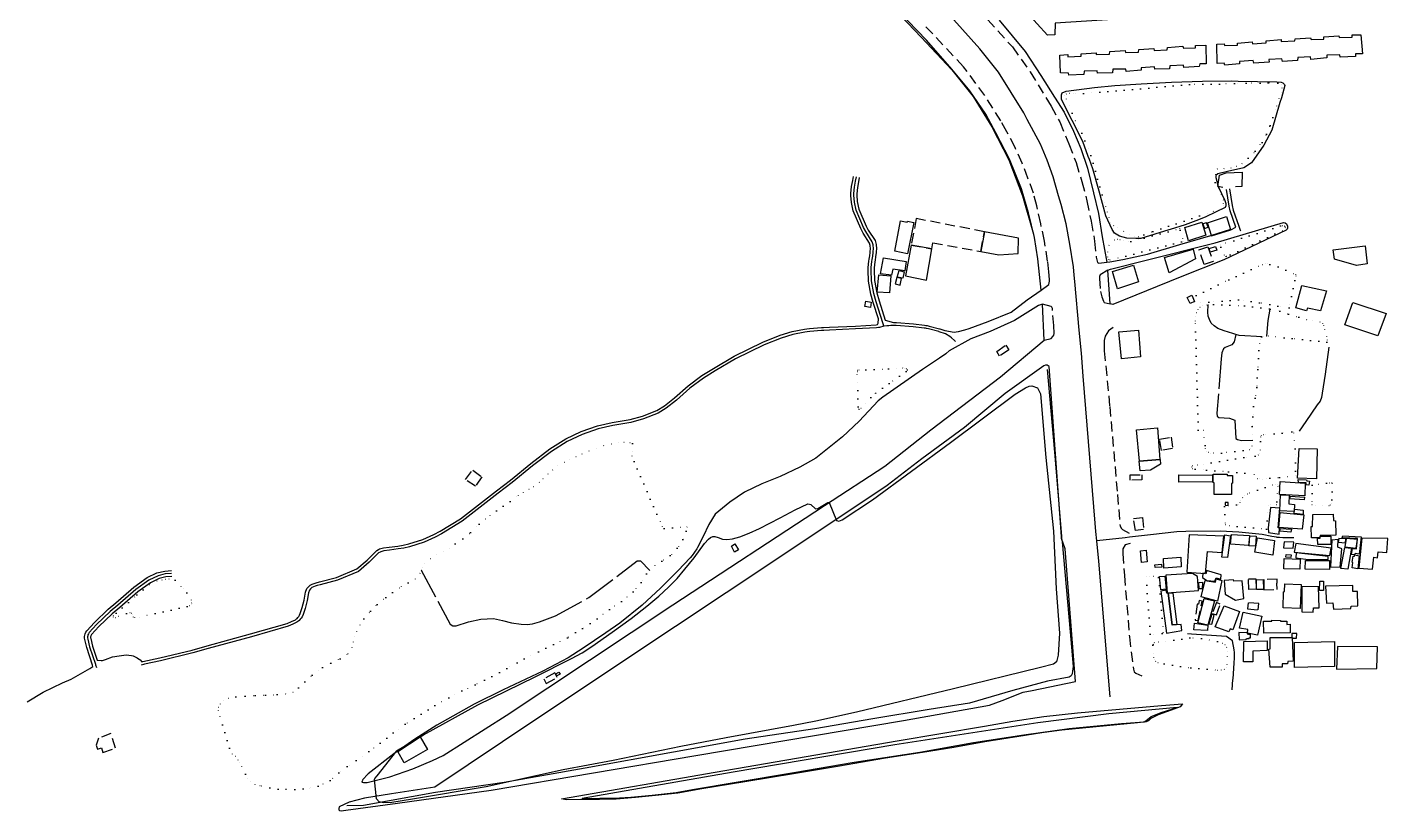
# Model space of a CAD drawing. Header units: millimetres. Extents: x 220021 to 223505, y 489325 to 491820.
# Drawn here: x 222821 to 223501, y 489332 to 489723 of the extents above; entities that cross this region are included whole.
import ezdxf

# ---------------------------------------------------------------- set-up
doc = ezdxf.new("R2010")
doc.units = ezdxf.units.MM
for name, pattern in [('15M2P5', [17.5, 15, -2.5]), ('5M2P5', [7.5, 5, -2.5]), ('AM4', [4, 0, -4])]:
    doc.linetypes.add(name, pattern=pattern)
for name, color, linetype in [('A0013110', 8, 'Continuous'), ('A0013118', 8, 'Continuous'), ('A0023210', 8, 'Continuous'), ('A0033324', 8, '5M2P5'), ('B0014111', 8, 'Continuous'), ('B0014112', 8, 'Continuous'), ('B0014115', 8, 'Continuous'), ('B0014116', 8, '5M2P5'), ('B0014118', 8, '5M2P5'), ('B0024120', 8, 'B0024120'), ('C0052211', 8, 'Continuous'), ('C0052212', 8, 'Continuous'), ('D0015112', 8, '15M2P5'), ('D0025111', 8, 'AM4'), ('F0017124', 8, 'Continuous')]:
    doc.layers.add(name, color=color, linetype=linetype)
doc.linetypes.add('B0024120', pattern='A,10,-1.75,[133,ltypeshp.shx,S=0.75,R=0,X=0,Y=0],-3.25', length=15)

msp = doc.modelspace()

# ---------------------------------------------------------------- linework, layer by layer
at = {"layer": 'A0013110'}
for points in [[(223237.133, 489648.134), (223236.763, 489646.035), (223236.158, 489643.167), (223235.919, 489640.046), (223235.901, 489639.277), (223236.129, 489636.1), (223236.926, 489632.35), (223240.619, 489623.865), (223241.634, 489621.835), (223245.018, 489616.605), (223245.53, 489614.684), (223245.643, 489612.47), (223245.545, 489611.201), (223245.588, 489610.645), (223245.29, 489608.503), (223244.977, 489606.899), (223244.903, 489606.067), (223244.588, 489602.996), (223244.561, 489601.823), (223244.774, 489596.597), (223245.894, 489590.502), (223246.979, 489586.484), (223250.04, 489576.909), (223254.207, 489575.644), (223255.648, 489575.661), (223264.184, 489575.013), (223269.786, 489574.356), (223270.404, 489574.257), (223271.104, 489574.119), (223272.115, 489573.9), (223277.234, 489572.59), (223277.468, 489572.512), (223279.887, 489571.69), (223284.474, 489570.926), (223285.583, 489570.98), (223286.649, 489571.14), (223289.837, 489571.958), (223292.119, 489572.622), (223301.617, 489576.12), (223312.977, 489580.859), (223321.105, 489587.012), (223327.983, 489591.835), (223326.453, 489607.528), (223324.74, 489618.179), (223321.738, 489630.557), (223318.186, 489642.557), (223312.255, 489657.261), (223305.45, 489670.524), (223300.397, 489679.833), (223292.381, 489691.436), (223283.36, 489702.317), (223270.698, 489716.835), (223247.238, 489741.232)], [(223307.078, 489726.764), (223320.104, 489711.146), (223327.842, 489699.121), (223334.754, 489688.306), (223339.543, 489680.715), (223344.227, 489671.335), (223347.845, 489662.574), (223351.239, 489652.868), (223354.166, 489640.539), (223356.725, 489630.081), (223358.636, 489618.433), (223360.904, 489605.901), (223362.322, 489606.071), (223368.916, 489607.108), (223381.183, 489609.829), (223397.357, 489614.663), (223412.917, 489619.213), (223413.23, 489618.927), (223422.886, 489622.026), (223425.403, 489623.374), (223422.595, 489631.429), (223422.055, 489633.864), (223420.777, 489642.193)], [(222893.431, 489448.797), (222890.372, 489448.507), (222886.993, 489447.672), (222882.645, 489445.564), (222876.311, 489441.091), (222867.379, 489433.215), (222863.582, 489430.133), (222856.873, 489423.731), (222853.271, 489419.778), (222852.99, 489419.381), (222852.862, 489419.11), (222852.812, 489418.869), (222852.771, 489418.525), (222852.778, 489418.135), (222852.834, 489417.763), (222853.715, 489413.998), (222856.048, 489406.966), (222857.988, 489406.708), (222858.707, 489406.728), (222858.749, 489406.738), (222860.213, 489407.281), (222863.765, 489408.596), (222866.974, 489409.103), (222870.506, 489409.616), (222873.173, 489409.258), (222873.972, 489409.061), (222876.089, 489408.071), (222877.274, 489407.228), (222877.516, 489407.034), (222878.446, 489406.123), (222878.891, 489406.223), (222887.403, 489408.132), (222903.577, 489411.961), (222911.121, 489414.163), (222932.787, 489420.105), (222950.995, 489425.279), (222953.255, 489426.219), (222955.158, 489427.138), (222955.953, 489427.77), (222956.03, 489427.829), (222956.459, 489428.312), (222956.811, 489428.778), (222957.255, 489429.4), (222957.618, 489430.246), (222958.609, 489433.18), (222959.541, 489436.966), (222960.218, 489440.916), (222960.914, 489442.682), (222961.653, 489443.63), (222962.548, 489444.453), (222963.635, 489444.931), (222964.573, 489445.313), (222965.611, 489445.638), (222967.197, 489446.088), (222975.729, 489448.305), (222985.965, 489452.593), (222991.113, 489456.974), (222995.856, 489461.697), (222996.802, 489462.253), (222997.228, 489462.519), (222999.146, 489462.992), (223001.974, 489463.426), (223006.426, 489463.976), (223009.129, 489464.383), (223011.871, 489465.057), (223018.947, 489467.226), (223024.383, 489469.699), (223027.55, 489471.346), (223037.725, 489477.615), (223055.644, 489491.498), (223062.66, 489496.877), (223072.867, 489505.195), (223082.313, 489512.504), (223090.338, 489517.488), (223097.972, 489521.141), (223106.191, 489523.952), (223113.578, 489525.733), (223122.519, 489527.128), (223128.768, 489528.893), (223135.928, 489531.737), (223139.712, 489534.043), (223144.742, 489538.017), (223151.502, 489544.104), (223158.334, 489549.127), (223164.285, 489552.754), (223174.538, 489558.882), (223188.916, 489565.824), (223197.579, 489569.271), (223203.487, 489571.206), (223209.679, 489572.363), (223210.885, 489572.514), (223212.213, 489572.605), (223218.189, 489573.206), (223219.301, 489573.259), (223222.181, 489573.309), (223235.148, 489573.928), (223245.537, 489574.575), (223246.222, 489574.654), (223246.608, 489575.381), (223246.691, 489577.532), (223244.101, 489585.636), (223242.966, 489589.838), (223241.786, 489596.263), (223241.559, 489601.797), (223241.592, 489603.184), (223241.917, 489606.353), (223242.003, 489607.321), (223242.33, 489608.997), (223242.572, 489610.735), (223242.535, 489611.199), (223242.637, 489612.51), (223242.55, 489614.216), (223242.242, 489615.375), (223239.026, 489620.345), (223237.901, 489622.595), (223234.054, 489631.43), (223233.151, 489635.68), (223232.899, 489639.203), (223232.921, 489640.194), (223233.182, 489643.593), (223233.817, 489646.605), (223234.187, 489648.706)], [(222988.669, 489346.728), (222988.441, 489346.004), (222989.24, 489345.733), (222991.024, 489345.863), (223002.431, 489348.595), (223013.903, 489352.654), (223023.796, 489356.734), (223029.04, 489359.323), (223060.62, 489379.282), (223143.931, 489434.581), (223219.799, 489484.148), (223249.906, 489503.811), (223272.919, 489522.105), (223307.764, 489548.457), (223329.609, 489566.918), (223328.664, 489584.858), (223326.771, 489584.253), (223314.726, 489576.595), (223302.53, 489571.214), (223292.885, 489567.433), (223282.089, 489561.523), (223280.514, 489560.178), (223280.311, 489560.039), (223277.258, 489557.779), (223268.69, 489552.167), (223248.865, 489538.369), (223246.591, 489536.448), (223237.022, 489526.36), (223228.765, 489518.497), (223215.358, 489507.87), (223207.419, 489503.416), (223197.495, 489498.717), (223188.397, 489495.007), (223179.776, 489490.894), (223172.324, 489485.88), (223165.132, 489479.831), (223161.916, 489474.764), (223159.037, 489468.7), (223156.287, 489463.26), (223155.862, 489462.628), (223153.492, 489459.16), (223152.557, 489458.019), (223146.634, 489451.732), (223137.719, 489442.908), (223128.589, 489434.412), (223117.306, 489425.457), (223110.401, 489420.635), (223098.976, 489412.868), (223091.475, 489408.062), (223078.931, 489401.458), (223058.993, 489392.019), (223044.537, 489384.891), (223025.822, 489374.453), (223014.884, 489367.403), (223004.339, 489360.081), (222991.595, 489350.177), (222988.769, 489347.046)], [(222821.075, 489386.138), (222829.08, 489390.873), (222838.689, 489395.521), (222843.024, 489397.441), (222852.332, 489402.737), (222853.937, 489403.808), (222853.727, 489404.435), (222850.825, 489413.182), (222849.886, 489417.197), (222849.782, 489417.885), (222849.769, 489418.675), (222849.848, 489419.351), (222849.998, 489420.07), (222850.39, 489420.899), (222850.929, 489421.662), (222854.727, 489425.829), (222861.598, 489432.387), (222865.441, 489435.505), (222874.449, 489443.449), (222881.115, 489448.156), (222885.967, 489450.508), (222889.868, 489451.473), (222893.149, 489451.783)], [(223088.282, 489337.54), (223165.016, 489350.933), (223256.12, 489366.528), (223299.649, 489373.947), (223313.925, 489376.379), (223329.311, 489378.762), (223346.212, 489380.656), (223388.144, 489384.222), (223398.691, 489385.147)]]:
    msp.add_lwpolyline(points, dxfattribs=at)
for points in [[(223362.529, 489585.013), (223361.43, 489601.767), (223362.706, 489602.262), (223379.907, 489606.699), (223415.006, 489615.445), (223449.228, 489625.628), (223450.13, 489625.501), (223450.74, 489624.921), (223451.201, 489623.771), (223451.28, 489622.827), (223451.072, 489622.253), (223450.555, 489621.81), (223419.453, 489607.073), (223397.634, 489598.299), (223363.963, 489584.72)], [(223338.264, 489467.72), (223338.289, 489468.748), (223331.988, 489553.728), (223331.006, 489554.392), (223330.227, 489554.374), (223329.466, 489554.049), (223310.053, 489540.134), (223289.776, 489523.17), (223268.387, 489507.472), (223251.034, 489494.235), (223195.903, 489457.425), (223145.171, 489423.773), (223075.328, 489377.22), (223024.828, 489343.374), (223003.201, 489340.181), (222989.642, 489337.999), (222982.064, 489335.992), (222977.128, 489333.649), (222976.876, 489332.829), (222976.894, 489332.171), (222977.24, 489331.739), (222978.021, 489331.653), (222980.443, 489331.89), (223006.282, 489335.525), (223052.989, 489342.034), (223155.37, 489359.255), (223259.148, 489376.759), (223302.24, 489384.373), (223308.636, 489386.831), (223319.122, 489390.925), (223323.56, 489391.81), (223345.297, 489396.227), (223340.136, 489462.571)]]:
    msp.add_lwpolyline(points, close=True, dxfattribs=at)
at = {"layer": 'A0013118'}
for points in [[(223315.746, 489736.192), (223404.104, 489829.06), (223405.051, 489830.056), (223405.444, 489830.116), (223406.235, 489830.135), (223415.666, 489825.663), (223462.865, 489809.397), (223465.753, 489808.362), (223476.839, 489804.389), (223477.448, 489803.876), (223477.681, 489803.369), (223477.888, 489803.004), (223478.22, 489800.938), (223479.048, 489788.61), (223413.195, 489784.53), (223413.571, 489778.26), (223478.697, 489781.866), (223480.002, 489755.935), (223480.919, 489734.874), (223421.163, 489730.711), (223335.025, 489725.269), (223334.953, 489719.463), (223331.206, 489719.341), (223315.746, 489736.192)], [(223398.691, 489385.147), (223397.472, 489383.572), (223393.122, 489381.908), (223386.492, 489379.54), (223382.829, 489377.726), (223381.9, 489376.815), (223381.33, 489376.453), (223380.609, 489376.114), (223376.151, 489375.59), (223338.438, 489371.899), (223328.405, 489370.651), (223316.93, 489368.76), (223299.939, 489366.039), (223284.31, 489363.206), (223268.726, 489360.804), (223250.245, 489357.882), (223227.202, 489354.005), (223204.241, 489350.083), (223179.894, 489346.098), (223158.434, 489342.645), (223146.377, 489340.461), (223135.238, 489339.304), (223125.275, 489338.22), (223115.532, 489337.404), (223107.254, 489337.29), (223097.87, 489337.243), (223090.664, 489337.167), (223088.282, 489337.54)]]:
    msp.add_lwpolyline(points, dxfattribs=at)
at = {"layer": 'A0023210'}
for points in [[(223362.59, 489388.599), (223356.96, 489456.39), (223355.94, 489466.49), (223355.46, 489471.27), (223355.04, 489475.44), (223349.1, 489548.89), (223348.17, 489560.29), (223347.134, 489571.764), (223344.894, 489596.103), (223344.61, 489599.25), (223344.2, 489603.56), (223342.4, 489614.85), (223340.6, 489624.92), (223338.03, 489634.73), (223336.68, 489639.02), (223334.08, 489648.46), (223331.02, 489656.86), (223327.66, 489664.8), (223321.07, 489677.12), (223319.36, 489680.51), (223306.71, 489700.82), (223297.33, 489712.44), (223284.37, 489726.88)], [(223249.46, 489573.8), (223249.074, 489575.007), (223248.9, 489575.55), (223245.54, 489586.06), (223244.43, 489590.17), (223243.28, 489596.43), (223243.06, 489601.81), (223243.09, 489603.09), (223243.41, 489606.21), (223243.49, 489607.11), (223243.81, 489608.75), (223244.08, 489610.69), (223244.04, 489611.2), (223244.14, 489612.49), (223244.04, 489614.45), (223243.63, 489615.99), (223240.33, 489621.09), (223239.26, 489623.23), (223235.49, 489631.89), (223234.64, 489635.89), (223234.4, 489639.24), (223234.42, 489640.12), (223234.67, 489643.38), (223235.29, 489646.32), (223235.66, 489648.42)], [(223422.26, 489642.42), (223423.53, 489634.14), (223424.04, 489631.84), (223426.841, 489623.805), (223427.16, 489622.89), (223427.54, 489621.8), (223427.66, 489621.47)], [(223285.27, 489566.17), (223284.67, 489566.7), (223283.145, 489568.032), (223282.45, 489568.64), (223280.14, 489570.02), (223276.99, 489571.09), (223276.81, 489571.15), (223271.77, 489572.44), (223270.8, 489572.65), (223270.14, 489572.78), (223269.58, 489572.87), (223264.04, 489573.52), (223255.6, 489574.16), (223254.565, 489574.148), (223252.94, 489574.13), (223251.9, 489574.05), (223250.85, 489573.97), (223249.46, 489573.8), (223247.21, 489573.25), (223246.842, 489573.213), (223246.71, 489573.2), (223245.67, 489573.08), (223235.23, 489572.43), (223222.23, 489571.81), (223219.35, 489571.76), (223218.3, 489571.71), (223212.34, 489571.11), (223211.03, 489571.02), (223209.91, 489570.88), (223203.86, 489569.75), (223198.09, 489567.86), (223189.52, 489564.45), (223175.25, 489557.56), (223165.06, 489551.47), (223159.17, 489547.88), (223152.45, 489542.94), (223145.71, 489536.87), (223140.57, 489532.81), (223136.6, 489530.39), (223129.25, 489527.47), (223122.84, 489525.66), (223113.87, 489524.26), (223106.61, 489522.51), (223098.54, 489519.75), (223091.06, 489516.17), (223083.17, 489511.27), (223073.8, 489504.02), (223063.59, 489495.7), (223056.56, 489490.31), (223038.58, 489476.38), (223028.29, 489470.04), (223025.04, 489468.35), (223019.48, 489465.82), (223012.27, 489463.61), (223009.42, 489462.91), (223006.63, 489462.49), (223002.18, 489461.94), (222999.44, 489461.52), (222997.82, 489461.12), (222997.58, 489460.97), (222996.78, 489460.5), (222992.13, 489455.87), (222986.76, 489451.3), (222976.21, 489446.88), (222967.59, 489444.64), (222966.04, 489444.2), (222965.08, 489443.9), (222964.22, 489443.55), (222963.381, 489443.181), (222962.76, 489442.61), (222962.23, 489441.93), (222961.67, 489440.51), (222961.01, 489436.66), (222960.05, 489432.76), (222959.02, 489429.71), (222958.57, 489428.66), (222958.02, 489427.89), (222957.62, 489427.36), (222957.06, 489426.73), (222956.88, 489426.59), (222955.96, 489425.86), (222953.87, 489424.85), (222951.49, 489423.86), (222933.19, 489418.66), (222911.53, 489412.72), (222903.96, 489410.51), (222887.74, 489406.67), (222879.724, 489404.873), (222879.22, 489404.76), (222877.98, 489404.48)], [(223454.459, 489468.081), (223449.07, 489468.12), (223448.984, 489468.126), (223448.93, 489468.13), (223447.27, 489468.21), (223446.1, 489468.27), (223445.8, 489468.33), (223445.762, 489468.337), (223443.39, 489468.75), (223438.54, 489469.76), (223426.81, 489470.97), (223417.61, 489471.36), (223400.4, 489471.27), (223395.92, 489471.09), (223382.64, 489469.53), (223372.292, 489468.35), (223370.1, 489468.1), (223355.94, 489466.49)], [(222893.29, 489450.29), (222890.12, 489449.99), (222886.48, 489449.09), (222881.88, 489446.86), (222875.38, 489442.27), (222866.41, 489434.36), (222862.59, 489431.26), (222855.8, 489424.78), (222852.1, 489420.72), (222851.69, 489420.14), (222851.43, 489419.59), (222851.33, 489419.11), (222851.27, 489418.6), (222851.28, 489418.01), (222851.36, 489417.48), (222852.27, 489413.59), (222855.15, 489404.91), (222855.25, 489404.611), (222855.73, 489403.18)], [(223423.55, 489392.12), (223423.967, 489397.245), (223424, 489397.65), (223424.63, 489405.34), (223424.77, 489408.16), (223424.7, 489410.72), (223424.49, 489412.1), (223423.71, 489416.62), (223420.68, 489418.7), (223403.23, 489419.9), (223401.15, 489420.02)]]:
    msp.add_lwpolyline(points, dxfattribs=at)
at = {"layer": 'A0033324'}
for points in [[(223296.422, 489732.565), (223313.658, 489713.403), (223322.602, 489700.895), (223332.975, 489683.809), (223337.323, 489675.928), (223341.848, 489665.007), (223345.497, 489655.633), (223348.375, 489646.096), (223350.941, 489636.477), (223353.003, 489626.288), (223354.803, 489616.326), (223355.57, 489608.256), (223356.297, 489605.708), (223356.871, 489605.335), (223360.904, 489605.901)], [(223327.983, 489591.835), (223331.842, 489594.652), (223332.232, 489596.373), (223332.234, 489597.235), (223331.912, 489600.992), (223331.293, 489606.413), (223329.717, 489616.396), (223327.834, 489625.046), (223325.903, 489633.942), (223324.184, 489640.333), (223321.447, 489647.837), (223318.551, 489655.302), (223314.99, 489663.2), (223310.846, 489671.039), (223307.832, 489676.411), (223299.917, 489689.08), (223289.279, 489703.524), (223270.096, 489723.781)], [(223361.43, 489601.767), (223357.52, 489599.547), (223357.27, 489598.602), (223357.245, 489597.618), (223357.691, 489591.172), (223358.459, 489588.478), (223359.228, 489586.401), (223359.635, 489585.639), (223362.529, 489585.013)], [(223329.609, 489566.918), (223333.002, 489567.618), (223333.91, 489568.64), (223334.404, 489569.418), (223334.529, 489570.176), (223334.352, 489574.139), (223333.687, 489582.639), (223333.402, 489583.339), (223333.015, 489583.73), (223328.664, 489584.858)], [(223364.122, 489573.113), (223361.728, 489571.561), (223360.053, 489568.921), (223359.507, 489566.728), (223359.497, 489564.121), (223359.59, 489561.473), (223362.348, 489533.649), (223366.205, 489489.707), (223367.521, 489473.919), (223368.172, 489472.703), (223368.642, 489472.209), (223372.122, 489470.442)], [(223372.549, 489465.181), (223370.039, 489464.495), (223368.927, 489462.509), (223368.882, 489461.625), (223368.876, 489460.291), (223369.663, 489449.287), (223372.199, 489418.55), (223374.15, 489402.49), (223374.635, 489401.175), (223375.371, 489400.411), (223378.382, 489399.103)]]:
    msp.add_lwpolyline(points, dxfattribs=at)
at = {"layer": 'B0014111'}
for points in [[(223261.205, 489610.062), (223254.831, 489611.247), (223257.654, 489626.443), (223261.061, 489625.81), (223261.143, 489626.251), (223264.372, 489625.651)], [(223299.677, 489621.04), (223297.9, 489611.179), (223306.853, 489609.552), (223316.524, 489610.199), (223316.77, 489617.742)], [(223263.1, 489614.362), (223260.251, 489599.013), (223270.766, 489596.893), (223273.322, 489612.536)], [(223415.235, 489613.589), (223415.816, 489611.888), (223412.568, 489610.909), (223412.043, 489612.649)], [(223474.135, 489612.026), (223490.064, 489613.982), (223491.092, 489604.992), (223485.691, 489604.237), (223474.723, 489607.393)], [(223363.669, 489601.229), (223374.162, 489604.405), (223376.719, 489596.01), (223366.276, 489592.507)], [(223500.552, 489580.12), (223496.33, 489569.042), (223479.873, 489574.571), (223483.915, 489585.746)], [(223366.895, 489571.055), (223376.698, 489571.874), (223377.733, 489558.475), (223368.265, 489557.581)], [(223375.679, 489522.085), (223386.183, 489522.992), (223387.347, 489507.213), (223377.265, 489506.403)], [(223387.494, 489507.196), (223387.666, 489504.822), (223382.745, 489501.849), (223377.528, 489501.497), (223377.106, 489506.335)], [(223413.776, 489499.416), (223413.741, 489495.996), (223396.874, 489495.823), (223396.879, 489499.607)], [(223423.204, 489495.247), (223423.147, 489489.657), (223414.536, 489489.745), (223414.596, 489495.631), (223414.03, 489495.637), (223414.074, 489499.884), (223421.056, 489499.813), (223421.051, 489499.282), (223423.679, 489499.255), (223423.639, 489495.308)], [(223176.783, 489462.141), (223174.762, 489460.945), (223173.207, 489463.864), (223174.953, 489465.015)], [(223377.776, 489461.483), (223380.595, 489461.872), (223381.061, 489456.004), (223378.254, 489455.708)], [(223443.953, 489459.377), (223434.948, 489460.957), (223436.25, 489468.034), (223444.659, 489466.688)], [(223389.447, 489452.971), (223389.209, 489457.79), (223397.838, 489458.328), (223398.069, 489453.494)], [(223384.982, 489453.188), (223384.939, 489454.632), (223388.192, 489454.882), (223388.352, 489453.383)], [(223420.116, 489439.862), (223425.209, 489436.894), (223429.442, 489437.74), (223428.586, 489446.611), (223424.336, 489446.405), (223424.257, 489447.105), (223419.575, 489446.774)], [(223474.639, 489416.31), (223474.782, 489403.713), (223454.711, 489403.331), (223454.665, 489415.728)], [(223476.138, 489413.73), (223475.763, 489402.443), (223495.894, 489402.747), (223496.151, 489413.625)], [(223017.593, 489368.537), (223021.187, 489362.331), (223009.636, 489355.64), (223006.358, 489361.31)]]:
    msp.add_lwpolyline(points, close=True, dxfattribs=at)
at = {"layer": 'B0014112'}
for points in [[(223408.465, 489625.825), (223410.376, 489619.326), (223401.743, 489616.471), (223399.806, 489623.109)], [(223409.653, 489622.574), (223411.538, 489623.258), (223410.654, 489625.505), (223408.933, 489624.963)], [(223420.723, 489628.596), (223422.787, 489622.098), (223413.269, 489619.114), (223411.264, 489625.518)], [(223389.736, 489608.14), (223404.005, 489612.252), (223405.163, 489607.487), (223392.068, 489600.465)], [(223249.28, 489608.04), (223260.601, 489606.158), (223259.891, 489601.42), (223253.912, 489602.338), (223253.273, 489599.28), (223247.731, 489599.994)], [(223252.154, 489590.468), (223245.971, 489590.839), (223246.856, 489599.488), (223252.913, 489598.975)], [(223255.053, 489594.935), (223257.507, 489594.325), (223258.253, 489597.638), (223255.845, 489598.18)], [(223257.009, 489601.648), (223259.616, 489601.038), (223258.858, 489597.797), (223255.978, 489598.321)], [(223467.798, 489581.448), (223461.239, 489582.849), (223460.8, 489581.539), (223455.309, 489583.09), (223458.454, 489594.186), (223470.646, 489591.495)], [(223465.724, 489497.543), (223456.201, 489497.808), (223457.038, 489512.625), (223466.132, 489512.508)], [(223460.099, 489495.436), (223459.958, 489489.116), (223447.235, 489489.799), (223447.605, 489496.283)], [(223456.543, 489497.257), (223460.796, 489496.973), (223460.856, 489496.587), (223462.156, 489496.437), (223461.915, 489494.339), (223460.485, 489494.606), (223460.506, 489495.602), (223456.757, 489495.723)], [(223447.724, 489489.609), (223452.112, 489489.432), (223451.932, 489485.017), (223454.639, 489484.779), (223454.473, 489481.227), (223447.433, 489481.528)], [(223447.047, 489469.921), (223447.227, 489473.041), (223446.591, 489473.085), (223447.327, 489482.853), (223442.689, 489483.19), (223441.614, 489473.096), (223441.683, 489470.776)], [(223459.493, 489487.059), (223452.44, 489487.548), (223452.66, 489488.825), (223459.69, 489488.465)], [(223459.098, 489481.945), (223459.028, 489479.778), (223454.595, 489480.224), (223454.766, 489482.444)], [(223447.573, 489480.669), (223459.371, 489479.587), (223458.637, 489472.406), (223446.918, 489473.264)], [(223475.375, 489469.409), (223467.5, 489469.165), (223467.36, 489468.117), (223463.264, 489468.016), (223463.127, 489473.79), (223463.681, 489473.703), (223463.889, 489479.725), (223474.081, 489479.939), (223474.221, 489476.709), (223475.256, 489476.588)], [(223400.815, 489450.918), (223410.295, 489450.315), (223411.276, 489461.149), (223418.598, 489460.703), (223419.41, 489468.91), (223402.066, 489469.629)], [(223418.305, 489458.363), (223419.823, 489469.483), (223422.693, 489469.019), (223421.197, 489458.187)], [(223422.643, 489464.946), (223423.268, 489469.664), (223432.197, 489469.145), (223431.872, 489464.26)], [(223431.902, 489464.134), (223432.386, 489469.098), (223435.628, 489468.919), (223435.239, 489463.955)], [(223452.938, 489470.974), (223447.465, 489471.339), (223447.65, 489472.693), (223453.269, 489472.387)], [(223466.318, 489464.751), (223466.251, 489467.947), (223467.571, 489467.975), (223467.633, 489468.952), (223472.875, 489468.924), (223472.852, 489464.678)], [(223487.984, 489468.544), (223487.104, 489459.825), (223485.051, 489460.285), (223484.776, 489459.63), (223483.204, 489459.698), (223483.72, 489462.727), (223485.802, 489462.514), (223486.255, 489467.681), (223478.628, 489468.128), (223478.815, 489469.074)], [(223449.599, 489466.091), (223449.301, 489463.077), (223454.045, 489462.958), (223454.431, 489465.972)], [(223455.388, 489465.163), (223454.546, 489460.98), (223472.436, 489459.154), (223473.041, 489462.91)], [(223473.328, 489466.932), (223472.767, 489453.635), (223477.548, 489453.387), (223478.328, 489462.64), (223476.326, 489463.379), (223476.604, 489467.205)], [(223481.398, 489452.402), (223477.93, 489452.762), (223479.851, 489463.223), (223483.299, 489462.876)], [(223479.871, 489463.48), (223485.559, 489462.978), (223486.171, 489467.176), (223480.565, 489467.654)], [(223488.383, 489467.876), (223486.863, 489452.853), (223493.69, 489452.419), (223494.33, 489458.387), (223496.222, 489458.115), (223496.579, 489461.012), (223500.844, 489460.717), (223501.365, 489467.675)], [(223457.591, 489457.321), (223457.371, 489452.478), (223449.408, 489452.544), (223449.586, 489457.758)], [(223455.455, 489458.145), (223460.376, 489457.357), (223471.553, 489457.152), (223471.622, 489458.796), (223455.536, 489460.561)], [(223472.289, 489456.733), (223472.165, 489452.298), (223460.014, 489452.34), (223460.236, 489456.754)], [(223487.019, 489459.038), (223486.307, 489452.59), (223483.483, 489453.005), (223483.956, 489455.727), (223483.636, 489455.843), (223484.123, 489458.944), (223484.792, 489458.916), (223484.936, 489459.615)], [(223387.953, 489442.04), (223387.296, 489448.704), (223389.944, 489448.914), (223390.499, 489442.396)], [(223406.186, 489448.72), (223403.73, 489450.234), (223390.448, 489449.36), (223391.121, 489440.653), (223406.673, 489441.728)], [(223410.681, 489451.771), (223410.503, 489450.164), (223408.945, 489450.336), (223408.72, 489448.295), (223410.869, 489446.745), (223414.907, 489446.327), (223415.517, 489448.006), (223417.892, 489447.365), (223418.115, 489449.574)], [(223390.65, 489420.461), (223398.366, 489421.706), (223398.003, 489424.703), (223393.551, 489424.495), (223391.529, 489440.443), (223390.813, 489440.352), (223390.571, 489441.83), (223387.882, 489441.39)], [(223408.798, 489445.862), (223408.573, 489442.63), (223407.002, 489442.612), (223406.848, 489445.755)], [(223415.533, 489447.642), (223418.404, 489446.75), (223416.164, 489436.422), (223408.046, 489438.495), (223410.002, 489446.712), (223415.214, 489445.853)], [(223449.174, 489441.122), (223449.769, 489441.201), (223449.946, 489445.141), (223458.135, 489444.807), (223457.633, 489432.738), (223449.104, 489433.068)], [(223458.314, 489443.775), (223458.411, 489431.007), (223464.095, 489430.976), (223464.146, 489433.031), (223466.98, 489433.045), (223466.687, 489443.597)], [(223470.679, 489435.37), (223473.924, 489435.504), (223474.297, 489432.341), (223482.922, 489432.824), (223482.998, 489433.853), (223486.427, 489434.047), (223486.16, 489441.249), (223483.881, 489441.198), (223483.854, 489444.197), (223470.285, 489443.858)], [(223391.714, 489440.574), (223393.922, 489440.324), (223395.815, 489424.789), (223393.668, 489424.584)], [(223409.514, 489437.818), (223414.738, 489436.638), (223411.436, 489424.482), (223406.356, 489425.615)], [(223411.877, 489425.131), (223413.362, 489424.873), (223414.515, 489429.46), (223413.335, 489429.879)], [(223419.61, 489434.134), (223427.212, 489431.209), (223423.891, 489422.109), (223422.559, 489422.569), (223421.935, 489421.052), (223415.051, 489423.601)], [(223438.402, 489428.927), (223436.172, 489419.392), (223431.282, 489420.402), (223431.408, 489422.32), (223427.162, 489422.885), (223429.126, 489430.896)], [(223411.37, 489424.388), (223411.165, 489421.747), (223404.422, 489422.084), (223404.752, 489425.431)], [(223439.332, 489420.498), (223439.164, 489426.413), (223443.392, 489426.427), (223443.456, 489426.9), (223447.643, 489426.791), (223447.704, 489426.422), (223450.865, 489426.486), (223450.926, 489424.824), (223452.561, 489424.879), (223452.513, 489420.628)], [(223426.932, 489420.68), (223427.087, 489417.088), (223430.515, 489417.18), (223430.65, 489417.69), (223432.037, 489417.683), (223432.102, 489418.089), (223432.672, 489418.085), (223432.681, 489419.826), (223431.732, 489419.831), (223431.103, 489420.588)], [(223429.147, 489406.012), (223429.439, 489416.191), (223441.037, 489416.507), (223440.995, 489411.806), (223433.896, 489411.416), (223433.825, 489406.062)], [(223454.046, 489406.384), (223451.364, 489406.297), (223451.27, 489405.144), (223448.564, 489405.098), (223448.518, 489403.352), (223442.483, 489403.376), (223441.924, 489412.467), (223442.478, 489412.566), (223442.55, 489418.295), (223453.592, 489418.243)]]:
    msp.add_lwpolyline(points, close=True, dxfattribs=at)
at = {"layer": 'B0014115'}
for points in [[(223410.619, 489704.932), (223407.414, 489704.871), (223407.082, 489703.607), (223399.461, 489703.185), (223399.244, 489704.215), (223392.344, 489703.943), (223392.185, 489702.521), (223384.87, 489702.261), (223384.688, 489703.375), (223378.127, 489703.024), (223378.064, 489701.75), (223370.519, 489701.063), (223370.357, 489702.223), (223363.841, 489702.202), (223363.739, 489700.509), (223356.213, 489700.265), (223356.011, 489701.4), (223349.605, 489701.221), (223349.413, 489699.648), (223341.85, 489699.303), (223341.739, 489700.295), (223337.669, 489700.506), (223337.395, 489709.32), (223341.317, 489709.574), (223341.352, 489708.45), (223347.981, 489708.734), (223347.98, 489710.004), (223355.533, 489710.531), (223355.537, 489709.637), (223362.297, 489709.773), (223362.337, 489711.064), (223370.06, 489711.544), (223370.165, 489710.674), (223376.756, 489710.853), (223376.819, 489712.107), (223384.433, 489712.658), (223384.589, 489711.624), (223391.11, 489711.996), (223391.139, 489713.059), (223398.933, 489713.764), (223399.147, 489712.837), (223405.139, 489712.912), (223405.187, 489714.037), (223410.402, 489714.28)], [(223488.77, 489709.946), (223485.147, 489709.947), (223485.167, 489708.698), (223477.59, 489708.243), (223477.319, 489709.52), (223470.918, 489709.251), (223470.861, 489707.895), (223462.923, 489707.161), (223462.731, 489708.483), (223456.353, 489708.166), (223456.286, 489706.642), (223448.729, 489706.188), (223448.434, 489707.506), (223441.952, 489707.168), (223441.999, 489705.858), (223434.321, 489705.31), (223434.048, 489706.61), (223427.243, 489706.126), (223427.158, 489704.894), (223419.817, 489704.276), (223419.537, 489705.305), (223416.133, 489705.091), (223415.897, 489714.742), (223419.533, 489714.886), (223419.68, 489714.039), (223426.247, 489714.304), (223426.301, 489715.309), (223433.557, 489715.939), (223433.73, 489714.967), (223440.498, 489715.382), (223440.549, 489716.446), (223448.034, 489717.095), (223448.122, 489716.14), (223454.918, 489716.442), (223454.972, 489717.422), (223462.668, 489718.023), (223462.983, 489717.1), (223469.411, 489717.247), (223469.37, 489718.475), (223476.885, 489718.966), (223477.054, 489718.079), (223483.581, 489718.319), (223483.584, 489719.506), (223487.959, 489719.449)]]:
    msp.add_lwpolyline(points, close=True, dxfattribs=at)
at = {"layer": 'B0014116'}
msp.add_lwpolyline([(223299.668, 489621.042), (223265.562, 489627.624), (223263.102, 489614.371), (223273.324, 489612.546), (223273.816, 489615.557), (223297.89, 489611.181), (223299.668, 489621.042)], dxfattribs=at)
for points in [[(223406.951, 489612.059), (223411.428, 489613.515), (223413.979, 489606.192), (223409.479, 489604.728)], [(223239.815, 489583.631), (223240.326, 489586.39), (223242.984, 489585.897), (223242.732, 489583.174)], [(223401.105, 489588.186), (223403.408, 489589.328), (223404.733, 489586.175), (223402.5, 489585.221)], [(223307.289, 489558.918), (223305.886, 489561.261), (223310.417, 489564.424), (223311.815, 489562.034)], [(223387.232, 489517.439), (223392.99, 489518.297), (223393.745, 489512.722), (223388.3, 489511.745)], [(223043.824, 489501.894), (223048.367, 489498.571), (223045.279, 489493.86), (223040.201, 489497.177)], [(223372.596, 489496.897), (223372.523, 489499.494), (223378.356, 489499.612), (223378.326, 489497.035)], [(223420.096, 489484.309), (223421.58, 489484.279), (223421.608, 489485.683), (223420.124, 489485.713)], [(223374.264, 489477.683), (223378.639, 489478.181), (223379.302, 489472.151), (223375.287, 489471.707)], [(223480.16, 489465.603), (223480.313, 489467.496), (223476.866, 489467.777), (223476.563, 489465.848)], [(223450.634, 489459.675), (223452.991, 489459.594), (223452.849, 489458.255), (223450.433, 489458.35)], [(223435.361, 489447.596), (223435.478, 489442.336), (223431.834, 489442.235), (223431.776, 489447.53)], [(223439.111, 489447.182), (223439.18, 489442.274), (223435.794, 489442.278), (223435.702, 489447.07)], [(223439.345, 489447.171), (223439.391, 489442.134), (223445.987, 489442.241), (223445.804, 489445.416), (223446.014, 489445.402), (223446.022, 489447.336)], [(223467.397, 489446.358), (223469.214, 489446.449), (223469.237, 489441.791), (223467.239, 489441.809)], [(223408.561, 489436.342), (223406.975, 489436.688), (223406.697, 489434.913), (223406.006, 489434.911), (223404.971, 489426.875), (223406.497, 489426.678)], [(223413.616, 489430.224), (223415.732, 489429.532), (223417.613, 489434.948), (223415.74, 489435.686)], [(223436.889, 489435.294), (223431.636, 489435.639), (223431.281, 489432.494), (223436.497, 489432.051)], [(223453.683, 489418.317), (223453.697, 489417.918), (223455.774, 489417.912), (223455.876, 489420.231), (223453.382, 489420.245), (223453.415, 489418.323)], [(223087.561, 489399.917), (223085.904, 489399.103), (223085.306, 489400.167), (223086.963, 489400.981)], [(223080.574, 489395.258), (223086.078, 489398.248), (223084.838, 489400.531), (223079.333, 489397.54)]]:
    msp.add_lwpolyline(points, close=True, dxfattribs=at)
at = {"layer": 'B0014118'}
msp.add_lwpolyline([(222858.934, 489360.847), (222865.14, 489363.001), (222862.952, 489370.191), (222856.644, 489367.901), (222855.563, 489364.502), (222856.215, 489362.398), (222858.289, 489363.04)], close=True, dxfattribs=at)
at = {"layer": 'B0024120'}
for points in [[(223244.754, 489742.893), (223268.003, 489718.299), (223283.466, 489701.986), (223294.073, 489688.543), (223303.381, 489673.527), (223311.888, 489657.003), (223318.754, 489638.965), (223324.169, 489619.743)], [(223418.852, 489643.215), (223416.33, 489643.7), (223417.222, 489649.321), (223420.593, 489650.401), (223428.497, 489650.73), (223428.328, 489643.629), (223425.208, 489643.479)], [(223330.983, 489552.184), (223334.686, 489510.816), (223338.183, 489468.968), (223338.167, 489467.686), (223338.629, 489466.071), (223342.477, 489421.143), (223344.055, 489403.675), (223343.774, 489401.445), (223343.514, 489400.147), (223343.103, 489399.026), (223342.097, 489398.492), (223331.145, 489396.39), (223313.821, 489391.728), (223292.227, 489385.39), (223272.11, 489382.253), (223243.932, 489377.572), (223214.861, 489372.565), (223180.01, 489367.359), (223144.138, 489360.961), (223100.067, 489352.938), (223059.582, 489345.785), (223025.272, 489340.793), (222989.174, 489334.3), (222980.953, 489334.067)]]:
    msp.add_lwpolyline(points, dxfattribs=at)
at = {"layer": 'C0052211'}
msp.add_lwpolyline([(223395.99, 489383.277), (223361.852, 489380.073), (223326.324, 489375.642), (223254.845, 489364.619), (223173.976, 489350.867), (223098.624, 489337.813)], dxfattribs=at)
at = {"layer": 'C0052212'}
msp.add_lwpolyline([(223098.624, 489337.813), (223107.388, 489337.895), (223114.409, 489337.971), (223122.883, 489338.446), (223133.522, 489339.474), (223145.499, 489340.796), (223153.739, 489342.272), (223175.513, 489345.959), (223204.328, 489350.735), (223234.633, 489355.886), (223267.359, 489361.009), (223294.138, 489365.698), (223319.462, 489369.639), (223341.995, 489372.815), (223368.138, 489375.29), (223379.604, 489376.181), (223380.359, 489376.59), (223383.102, 489378.751), (223388.057, 489380.696), (223395.99, 489383.277)], dxfattribs=at)
at = {"layer": 'D0015112'}
for points in [[(223425.351, 489569.677), (223423.945, 489570.152), (223419.547, 489571.437), (223416.429, 489572.724), (223414.534, 489574.015), (223413.119, 489575.306), (223412.241, 489577.123), (223411.611, 489578.825), (223411.446, 489580.862), (223411.538, 489584.581)], [(223440.847, 489568.827), (223441.599, 489576.731), (223442.545, 489582.408)], [(223425.351, 489569.677), (223424.545, 489565.978), (223423.326, 489564.491), (223420.113, 489563.173), (223419.271, 489562.589), (223418.432, 489560.462), (223418.104, 489557.478), (223415.931, 489530.403), (223415.978, 489528.817), (223416.868, 489528.179), (223422.181, 489527.857), (223424.905, 489526.787), (223425.364, 489517.663), (223426.253, 489517.258), (223428.161, 489516.768), (223433.501, 489516.807)], [(223438.487, 489568.471), (223427.062, 489569.098), (223425.351, 489569.677)], [(223471.863, 489563.418), (223470.012, 489549.862), (223468.575, 489540.427), (223468.165, 489538.211), (223467.514, 489536.43), (223466.016, 489534.506), (223460.409, 489526.282), (223456.979, 489521.331)], [(223018.112, 489451.874), (223032.482, 489424.941), (223033.826, 489424.008), (223035.488, 489424.095), (223041.775, 489426.104), (223047.908, 489427.405), (223054.273, 489427.798), (223058.739, 489426.735), (223063.234, 489425.58), (223068.077, 489424.866), (223070.989, 489424.81), (223073.689, 489425.12), (223077.177, 489426.102), (223085.289, 489429.117), (223101.892, 489438.171), (223126.086, 489456.595), (223127.731, 489456.553), (223132.38, 489451.788)]]:
    msp.add_lwpolyline(points, dxfattribs=at)
at = {"layer": 'D0025111'}
for points in [[(223349.193, 489690.129), (223344.449, 489690.151), (223342.233, 489690.141), (223340.672, 489689.882), (223339.894, 489689.033), (223340.526, 489687.43), (223342.03, 489684.015), (223343.539, 489680.356), (223345.208, 489676.365), (223346.84, 489672.664), (223347.997, 489670.462), (223348.396, 489670.298), (223352.917, 489659.181), (223360.214, 489633.58), (223361.01, 489630.927), (223361.924, 489628.09), (223362.895, 489625.665), (223364.252, 489624.106), (223365.971, 489623), (223369.247, 489621.245), (223372.358, 489619.62), (223374.53, 489618.769), (223376.581, 489618.697), (223379.438, 489619.509), (223383.962, 489621.155), (223414.098, 489631.212), (223417.49, 489632.644), (223418.985, 489633.921), (223419.299, 489635.049), (223419.164, 489636.897), (223418.235, 489639.714), (223416.833, 489642.594), (223415.009, 489645.596), (223415.655, 489652.548), (223416.072, 489652.486), (223419.398, 489652.547), (223422.889, 489653.025), (223425.725, 489653.808), (223428.441, 489655.048), (223431.49, 489657.747), (223435.045, 489661.238), (223438.476, 489665.655), (223440.743, 489669.75), (223442.571, 489674.175), (223445.814, 489683.806), (223447.108, 489687.494), (223448.016, 489690.733), (223448.59, 489692.865), (223448.42, 489694.447), (223446.437, 489695.265), (223441.595, 489695.42), (223430.551, 489695.206), (223424.638, 489695.115), (223417.167, 489694.857), (223402.266, 489694.587), (223349.193, 489690.129)], [(223433.499, 489516.667), (223433.375, 489514.033), (223432.97, 489512.897), (223432.186, 489512.094), (223429, 489511.708), (223418.263, 489510.342), (223414.072, 489510.375), (223412.602, 489510.372), (223411.699, 489510.719), (223410.911, 489511.314), (223410.253, 489512.563), (223410.075, 489514.193), (223409.154, 489521.642), (223406.635, 489521.912), (223405.161, 489576.353), (223405.184, 489578.623), (223405.63, 489580.618), (223406.5, 489582.075), (223407.399, 489583.329), (223408.503, 489584.147), (223410.918, 489584.561), (223411.538, 489584.581), (223414.265, 489584.671), (223429.693, 489584.011), (223442.213, 489582.485), (223442.545, 489582.408), (223447.338, 489581.29), (223451.664, 489579.918), (223456.805, 489578.388), (223460.985, 489577.074), (223463.824, 489576.63), (223467.333, 489575.969), (223468.674, 489575.143), (223469.23, 489574.315), (223469.773, 489572.119), (223470.743, 489568.672), (223471.096, 489566.941), (223470.953, 489565.908), (223453.558, 489567.683), (223441.679, 489568.862), (223440.847, 489568.827), (223439.118, 489568.753), (223438.487, 489568.471), (223438.071, 489568.285), (223437.593, 489567.425), (223437.191, 489565.139), (223436.923, 489561.704), (223436.394, 489552.17), (223435.805, 489543.262), (223435.018, 489537.846), (223434.214, 489533.682), (223433.921, 489528.529), (223433.598, 489523.711), (223433.501, 489516.807), (223433.499, 489516.667)], [(223018.112, 489451.874), (223018.586, 489453.008), (223019.88, 489455.342), (223022.617, 489457.741), (223025.87, 489459.73), (223029.367, 489461.36), (223032.206, 489462.853), (223035.13, 489464.98), (223038.919, 489467.641), (223042.751, 489470.677), (223047.135, 489474.886), (223050.268, 489477.533), (223052.532, 489479.108), (223055.746, 489481.485), (223066.701, 489489.106), (223069.213, 489490.798), (223071.929, 489492.384), (223074.276, 489493.672), (223077.118, 489495.758), (223078.936, 489497.69), (223081.44, 489500.063), (223083.749, 489501.921), (223086.344, 489503.963), (223089.556, 489505.893), (223092.353, 489507.148), (223095.439, 489508.706), (223098.4, 489510.083), (223101.938, 489511.482), (223105.514, 489512.918), (223109.216, 489514.098), (223113.079, 489515.092), (223116.857, 489515.712), (223119.424, 489515.822), (223122.462, 489515.686), (223123.794, 489515.192), (223123.396, 489509.018), (223124.496, 489506.275), (223138.505, 489473.848), (223139.619, 489472.758), (223150.987, 489473.526), (223150.58, 489471.442), (223148.95, 489467.303), (223146.09, 489462.841), (223142.628, 489459.209), (223138.468, 489456.475), (223134.558, 489454.101), (223132.38, 489451.788), (223130.767, 489450.075), (223128.081, 489445.818), (223124.107, 489441.15), (223118.216, 489436.318), (223112.283, 489432.167), (223105.982, 489427.528), (223098.674, 489422.831), (223091.139, 489418.15), (223084.166, 489414.753), (223076.638, 489411.14), (223069.602, 489407.663), (223060.835, 489402.706), (223053.37, 489398.823), (223044.973, 489394.586), (223038.39, 489391.527), (223031.933, 489388.167), (223024.954, 489384.282), (223010.094, 489374.903), (223004.038, 489370.561), (222997.569, 489365.44), (222991.926, 489361.334), (222985.625, 489356.854), (222981.095, 489353.737), (222976.894, 489350.625), (222972.582, 489346.843), (222966.63, 489343.931), (222962.069, 489342.959), (222959.03, 489342.569), (222954.925, 489342.306), (222950.369, 489342.301), (222946.633, 489342.514), (222942.408, 489343.137), (222937.487, 489344.064), (222935.067, 489344.68), (222932.918, 489346.045), (222931.25, 489347.916), (222930.225, 489349.996), (222927.434, 489355.545), (222926.498, 489356.944), (222925.33, 489358.758), (222923.798, 489360.014), (222922.23, 489362.906), (222917.43, 489378.857), (222916.695, 489381.836), (222916.784, 489383.375), (222917.721, 489384.972), (222919.321, 489386.769), (222921.75, 489387.927), (222925.404, 489388.538), (222930.004, 489388.986), (222934.973, 489389.244), (222940.187, 489389.455), (222946.016, 489389.754), (222950.823, 489390.201), (222953.945, 489390.904), (222956.706, 489393.1), (222959.881, 489396.117), (222963.589, 489399.358), (222968.698, 489403.28), (222972.896, 489405.485), (222977.584, 489407.564), (222981.414, 489410.101), (222983.506, 489413.086), (222984.28, 489415.996), (222984.875, 489418.704), (222985.879, 489421.245), (222987.426, 489424.563), (222989.363, 489427.59), (222992.709, 489431.351), (222996.051, 489434.791), (223000.419, 489438.28), (223008.162, 489443.798), (223011.494, 489445.623), (223015.237, 489447.416), (223017.455, 489450.304), (223018.112, 489451.874)]]:
    msp.add_lwpolyline(points, dxfattribs=at)
for points in [[(223379.624, 489617.842), (223397.183, 489622.585), (223397.58, 489621.768), (223399.113, 489616.302), (223398.253, 489616.009), (223362.538, 489606.859), (223361.846, 489607.055), (223361.467, 489608.333), (223361.352, 489610.849), (223361.964, 489614.181), (223364.549, 489616.939), (223366.043, 489617.286), (223367.464, 489617.214), (223369.347, 489616.49), (223371.507, 489615.959), (223372.88, 489616.193)], [(223417.947, 489614.518), (223417.718, 489614.046), (223417.962, 489613.266), (223419.66, 489609.007), (223420.315, 489608.739), (223420.787, 489608.777), (223422.617, 489609.487), (223450.223, 489622.453), (223450.204, 489623.029), (223450.062, 489623.563), (223449.715, 489623.83), (223448.814, 489624.02), (223447.766, 489623.921)], [(223426.691, 489587.032), (223411.888, 489585.856), (223404.846, 489585.462), (223404.914, 489586.153), (223404.23, 489587.826), (223405.543, 489589.104), (223421.815, 489597.023), (223438.764, 489604.72), (223439.996, 489604.961), (223441.022, 489604.977), (223442.396, 489604.745), (223446.598, 489603.547), (223455.138, 489599.66), (223455.321, 489599.003), (223454.95, 489596.727), (223451.976, 489582.948), (223446.398, 489583.871), (223437.19, 489585.556)], [(223236.097, 489549.732), (223236.126, 489551.107), (223236.294, 489551.825), (223236.889, 489552.006), (223240.44, 489552.016), (223251.751, 489552.538), (223258.712, 489552.94), (223259.655, 489552.916), (223260.577, 489552.665), (223261.068, 489552.293), (223261.127, 489551.82), (223260.549, 489551.152), (223252.128, 489545.266), (223245.05, 489540.162), (223242.838, 489538.14), (223238.057, 489532.682), (223237.296, 489532.273), (223236.844, 489532.42), (223236.479, 489533.141), (223236.562, 489533.489)], [(223406.192, 489504.451), (223403.872, 489504.028), (223403.252, 489503.517), (223403.557, 489502.778), (223405.052, 489502.323), (223410.736, 489501.86), (223421.755, 489501.115), (223434.521, 489499.836), (223436.066, 489497.778), (223437.315, 489497.485), (223438.834, 489497.374), (223440.845, 489497.489), (223442.387, 489497.809), (223447.152, 489498.285), (223455.159, 489498.973), (223455.239, 489501.455), (223455.07, 489512.621), (223454.441, 489520.444), (223454.114, 489521.02), (223453.352, 489521.024), (223448.591, 489520.41), (223439.186, 489519.513), (223438.179, 489519.126), (223437.804, 489518.511), (223437.727, 489516.131), (223437.452, 489510.201), (223436.695, 489509.492), (223435.01, 489508.858), (223429.321, 489508.178)], [(223440.734, 489472.475), (223441.694, 489484.458), (223442.825, 489484.535), (223445.636, 489484.645), (223445.934, 489486.019), (223446.478, 489493.713), (223446.092, 489494.658), (223445.128, 489494.785), (223443.834, 489494.361), (223440.03, 489493.257), (223431.188, 489489.911), (223429.77, 489489.109), (223428.861, 489488.183), (223427.943, 489486.961), (223427.388, 489485.874), (223426.775, 489484.954), (223425.705, 489484.568), (223419.646, 489483.765), (223420.042, 489474.713), (223422.259, 489474.251), (223426.012, 489473.785)], [(223463.568, 489494.342), (223463.408, 489484.696), (223465.007, 489484.237), (223468.494, 489484.198), (223471.924, 489484.182), (223472.745, 489484.465), (223473.222, 489485.346), (223473.433, 489486.987), (223473.695, 489495.196), (223473.205, 489495.444), (223472.403, 489495.448), (223470.781, 489495.373)], [(223382.618, 489419.873), (223380.525, 489448.618), (223382.004, 489448.857), (223384.057, 489448.952), (223386.54, 489448.796), (223386.783, 489448.262), (223389.203, 489420.726), (223388.855, 489420.379), (223388.525, 489420.279)], [(222899.149, 489442.568), (222900.864, 489440.588), (222903.06, 489437.088), (222903.319, 489435.547), (222903.09, 489434.811), (222902.349, 489434.077), (222901.073, 489433.712), (222877.302, 489428.459), (222874.961, 489428.148), (222874.201, 489428.436), (222873.684, 489429.546), (222873.319, 489430.287), (222872.519, 489430.516), (222870.712, 489430.274), (222865.14, 489428.1), (222864.176, 489428.41), (222864.076, 489429.107), (222865.56, 489430.337), (222875.946, 489439.526), (222882.704, 489445.034), (222885.931, 489446.511), (222888.399, 489447.066), (222890.063, 489447.469), (222891.93, 489447.564), (222895.089, 489446.877)], [(223386.677, 489415.898), (223384.666, 489415.701), (223384.234, 489415.314), (223384.005, 489414.927), (223383.921, 489414.371), (223384.171, 489408.253), (223384.476, 489407.309), (223385.302, 489406.346), (223386.406, 489405.791), (223389.626, 489405.086), (223402.836, 489403.028), (223416.109, 489401.929), (223418.202, 489402.002), (223419.558, 489402.324), (223420.682, 489403.178), (223421.124, 489404.754), (223421.302, 489408.818), (223421.256, 489411.179), (223420.812, 489413.254), (223420.044, 489414.504), (223418.876, 489415.288), (223416.172, 489416.236), (223408.154, 489417.73), (223402.449, 489418.012)]]:
    msp.add_lwpolyline(points, close=True, dxfattribs=at)
at = {"layer": 'F0017124', "elevation": 25}
for points in [[(223377.877, 489617.701), (223375.406, 489617.701), (223370.877, 489617.783), (223367.171, 489618.77), (223364.782, 489620.334), (223363.629, 489622.144), (223360.418, 489629.056), (223357.087, 489641.379), (223353.848, 489652.396), (223352.206, 489657.131), (223351.62, 489658.717), (223348.86, 489666.105), (223338.242, 489687.063), (223338.242, 489689.43), (223338.581, 489690.445), (223340.498, 489691.234), (223354.667, 489693.197), (223364.841, 489694.125), (223378.058, 489695.005), (223393.174, 489695.761), (223408.782, 489696.268), (223423.409, 489696.409), (223426.504, 489696.35), (223445.943, 489696.005), (223448.046, 489695.787), (223448.844, 489695.498), (223449.787, 489694.628), (223449.859, 489694.048), (223448.247, 489687.975), (223447.454, 489685.554), (223443.313, 489671.776), (223439.416, 489664.301), (223433.233, 489655.52), (223429.414, 489652.95), (223421.232, 489651.159), (223416.4, 489649.991), (223415.387, 489649.135), (223415.387, 489648.122), (223416.556, 489643.606), (223419.829, 489636.676), (223420.452, 489635.197), (223420.374, 489633.951), (223420.063, 489633.094), (223410.44, 489628.536), (223406.651, 489626.909), (223400.021, 489624.503), (223392.477, 489622.185), (223391.945, 489622.047)], [(222994.965, 489347.738), (222995.97, 489349.082), (223005.813, 489361.582), (223006.191, 489361.922), (223007.667, 489362.792), (223019.167, 489369.559), (223046.434, 489384.639), (223075.023, 489398.586), (223093.293, 489407.715), (223098.627, 489410.661), (223103.361, 489413.716), (223113.616, 489420.839), (223123.063, 489427.814), (223130.835, 489433.847), (223136.879, 489438.873), (223141.751, 489443.369), (223146.029, 489447.817), (223149.939, 489452.326), (223154.504, 489458.129), (223159.738, 489465.202), (223161.685, 489467.417), (223162.79, 489468.27), (223163.81, 489468.661), (223164.818, 489468.665), (223166.5, 489468.159), (223168.739, 489467.455), (223170.839, 489467.239), (223173.667, 489467.526), (223177.379, 489468.527), (223181.991, 489470.334), (223187.193, 489472.746), (223197.521, 489478.054), (223205.094, 489481.971), (223211.413, 489485.008), (223212.215, 489484.848), (223212.857, 489484.768), (223215.183, 489482.604), (223216.306, 489482.764), (223221.439, 489485.65), (223222, 489485.65), (223225.77, 489476.754), (223226.813, 489476.433), (223228.497, 489476.994), (223243.657, 489487.012), (223282.754, 489515.709), (223314.995, 489539.813), (223320.149, 489542.983), (223322.101, 489543.93), (223323.347, 489543.962), (223326.26, 489542.947), (223327.772, 489540.058), (223330.34, 489508.201), (223334.149, 489471.38), (223335.628, 489442.601), (223337.172, 489420.371), (223336.635, 489409.482), (223335.656, 489406.07), (223334.154, 489404.879), (223327.668, 489403.193), (223284.251, 489392.53), (223235.64, 489380.929), (223215.432, 489376.447), (223204.227, 489374.333), (223170.611, 489368.177), (223147.967, 489363.697), (223114.087, 489356.813), (223089.045, 489352.1), (223050.598, 489343.646), (223013.702, 489337.477), (223003.433, 489335.79), (222999.213, 489335.579), (222997.103, 489336.142), (222995.766, 489337.618), (222994.711, 489347.316)]]:
    msp.add_lwpolyline(points, close=True, dxfattribs=at)

doc.saveas('drawing.dxf')
